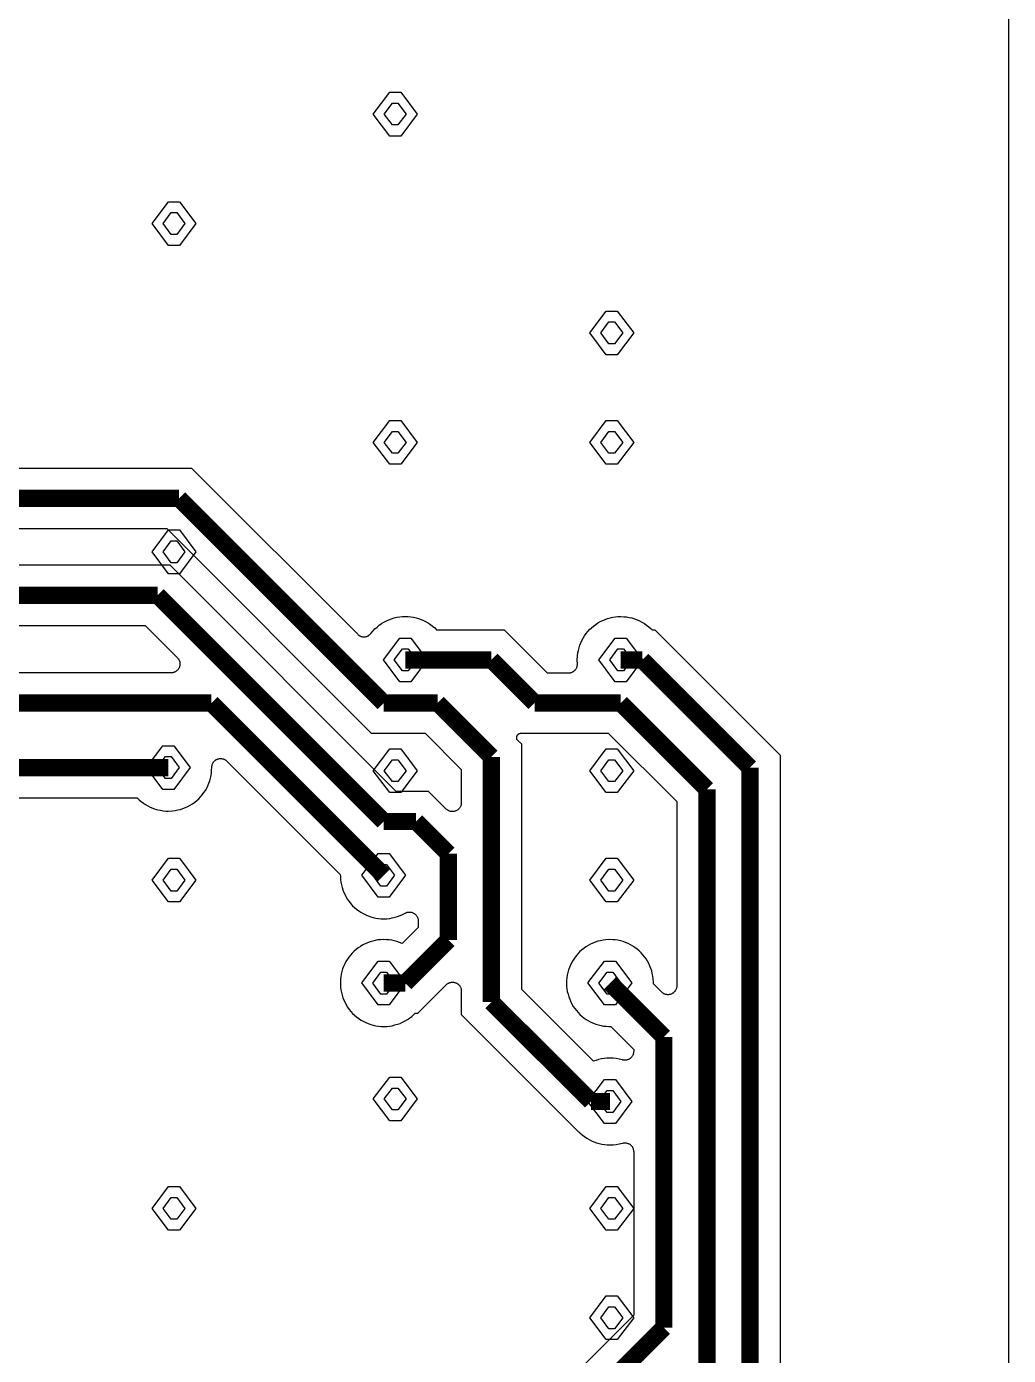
# Model space of a CAD drawing. Extents: x -0.15 to 4.85, y -1.33 to 3.4.
# Drawn here: x 4.236 to 4.685, y 1.316 to 1.923 of the extents above; entities that cross this region are included whole.
import ezdxf

# ---------------------------------------------------------------- set-up
doc = ezdxf.new("R2010")
doc.units = 0
doc.layers.get('0').update_dxf_attribs({"linetype": 'CONTINUOUS'})

msp = doc.modelspace()

# ---------------------------------------------------------------- linework, layer by layer
at = {"color": 0}
for points in [[(1.81903, 2.69688), (4.68501, 2.69688), (4.68501, 0.019677), (0.019705, 0.019677)], [(4.09528, 1.72144), (4.31181, 1.72144), (4.38771, 1.6456), (4.38788, 1.64538), (4.38808, 1.64522), (4.38831, 1.64511), (4.38851, 1.64494), (4.38874, 1.64483), (4.38896, 1.64474), (4.38917, 1.64463), (4.38944, 1.64457), (4.38965, 1.64451), (4.38993, 1.64446), (4.39015, 1.6444), (4.39042, 1.6444), (4.39069, 1.6444), (4.3909, 1.6444), (4.39118, 1.64446), (4.39144, 1.64451), (4.39167, 1.64457), (4.39189, 1.64463), (4.39215, 1.64474), (4.39238, 1.64483), (4.39258, 1.64494), (4.39281, 1.64511), (4.39303, 1.64528), (4.39318, 1.64543), (4.3934, 1.6456), (4.39357, 1.64576), (4.39372, 1.64597), (4.39471, 1.64711), (4.39557, 1.64804), (4.39656, 1.6489), (4.39753, 1.64972), (4.39856, 1.65049), (4.39964, 1.65114), (4.40078, 1.65174), (4.40197, 1.65222), (4.40317, 1.65271), (4.40442, 1.65303), (4.40561, 1.65336), (4.40692, 1.65351), (4.40817, 1.65368), (4.40946, 1.65368), (4.41076, 1.65368), (4.41201, 1.65351), (4.41321, 1.65336), (4.4144, 1.65308), (4.41554, 1.65276), (4.41674, 1.65232), (4.41782, 1.65183), (4.4189, 1.65129), (4.41999, 1.65069), (4.42096, 1.65), (4.42194, 1.64929), (4.42286, 1.64847), (4.42374, 1.64767), (4.45454, 1.64767), (4.47424, 1.62797), (4.48406, 1.62797), (4.48439, 1.62797), (4.48465, 1.62801), (4.48488, 1.62801), (4.48514, 1.62807), (4.48536, 1.62818), (4.48564, 1.62824), (4.48585, 1.62835), (4.48607, 1.62851), (4.48629, 1.62861), (4.4865, 1.62878), (4.48667, 1.62894), (4.48687, 1.62911), (4.48704, 1.62926), (4.48721, 1.62949), (4.48738, 1.62965), (4.48747, 1.62986), (4.48764, 1.63008), (4.48775, 1.63031), (4.48786, 1.63057), (4.48792, 1.63079), (4.48797, 1.63106), (4.48803, 1.63128), (4.48807, 1.63154), (4.48807, 1.63176), (4.48807, 1.63204), (4.48807, 1.63231), (4.48807, 1.63264), (4.48803, 1.63296), (4.48803, 1.63328), (4.48803, 1.63356), (4.48803, 1.63388), (4.48812, 1.63578), (4.48829, 1.63703), (4.48851, 1.63822), (4.48883, 1.63936), (4.48917, 1.64056), (4.48965, 1.64169), (4.49014, 1.64278), (4.49074, 1.64386), (4.49139, 1.64489), (4.49208, 1.64587), (4.49285, 1.64685), (4.49367, 1.64771), (4.49453, 1.64858), (4.49546, 1.64935), (4.49643, 1.6501), (4.49746, 1.65075), (4.49849, 1.65135), (4.49962, 1.65189), (4.50072, 1.65238), (4.50186, 1.65276), (4.50306, 1.65314), (4.50424, 1.65336), (4.50543, 1.65357), (4.50662, 1.65368), (4.50787, 1.65368), (4.50929, 1.65362), (4.51054, 1.65351), (4.51178, 1.65331), (4.51297, 1.65303), (4.51417, 1.65265), (4.51536, 1.65222), (4.5165, 1.65174), (4.51758, 1.65114), (4.51868, 1.65054), (4.51971, 1.64978), (4.52068, 1.64901), (4.5216, 1.64821), (4.52219, 1.64767), (4.52344, 1.64767), (4.58074, 1.59038), (4.58074, 1.12618)], [(4.08383, 1.69389), (4.30042, 1.69389), (4.39389, 1.6004), (4.41853, 1.6004), (4.43501, 1.58386), (4.43501, 1.56856), (4.43501, 1.56824), (4.43496, 1.56796), (4.43496, 1.56775), (4.4349, 1.56747), (4.43479, 1.56725), (4.43475, 1.56704), (4.43464, 1.56682), (4.43453, 1.56661), (4.43436, 1.56639), (4.43425, 1.56617), (4.4341, 1.56601), (4.43393, 1.56579), (4.43376, 1.56562), (4.43356, 1.56547), (4.43339, 1.56531), (4.43317, 1.56519), (4.43296, 1.56503), (4.43274, 1.56493), (4.43251, 1.56487), (4.43225, 1.56476), (4.43203, 1.56471), (4.43182, 1.56465), (4.43154, 1.5646), (4.43132, 1.56454), (4.43106, 1.56454), (4.43083, 1.56454), (4.43057, 1.5646), (4.43035, 1.5646), (4.43008, 1.56465), (4.42986, 1.56471), (4.42964, 1.56482), (4.42938, 1.56493), (4.42915, 1.56503), (4.42894, 1.56514), (4.42872, 1.56525), (4.42856, 1.56542), (4.42835, 1.56557), (4.42818, 1.56574), (4.4201, 1.57382), (4.40533, 1.57382), (4.30199, 1.67718), (4.09035, 1.67718)], [(4.07894, 1.64961), (4.29054, 1.64961), (4.30535, 1.63481), (4.30557, 1.63453), (4.30574, 1.63438), (4.30583, 1.63415), (4.306, 1.63393), (4.30611, 1.63372), (4.30622, 1.6335), (4.30628, 1.63328), (4.30637, 1.63307), (4.30643, 1.63279), (4.30643, 1.63258), (4.30649, 1.63231), (4.30649, 1.63208), (4.30649, 1.63182), (4.30649, 1.6316), (4.30643, 1.63133), (4.30637, 1.63111), (4.30632, 1.63085), (4.30628, 1.63062), (4.30617, 1.6304), (4.30606, 1.63019), (4.30594, 1.62997), (4.30583, 1.62975), (4.30568, 1.62954), (4.30551, 1.62938), (4.30535, 1.62917), (4.30518, 1.629), (4.30497, 1.62883), (4.30481, 1.62867), (4.30458, 1.62857), (4.30438, 1.62846), (4.30415, 1.62835), (4.30394, 1.62824), (4.30372, 1.62812), (4.30344, 1.62807), (4.30324, 1.62801), (4.30296, 1.62797), (4.30275, 1.62797), (4.30247, 1.62797), (4.07065, 1.62797)], [(4.01986, 1.57083), (4.2869, 1.57083), (4.28787, 1.56992), (4.28881, 1.56915), (4.28978, 1.5684), (4.29075, 1.56775), (4.29185, 1.56715), (4.29293, 1.56661), (4.29407, 1.56611), (4.29521, 1.56574), (4.29635, 1.56542), (4.29754, 1.56514), (4.29874, 1.56493), (4.29997, 1.56482), (4.30117, 1.56482), (4.30313, 1.56487), (4.30432, 1.56503), (4.30551, 1.56531), (4.30671, 1.56557), (4.30785, 1.56596), (4.30899, 1.56639), (4.31013, 1.56693), (4.31115, 1.56747), (4.31218, 1.56812), (4.31322, 1.56883), (4.31414, 1.56958), (4.31506, 1.57046), (4.31588, 1.57132), (4.31669, 1.57225), (4.31739, 1.57322), (4.3181, 1.57425), (4.31869, 1.57529), (4.31924, 1.57638), (4.31972, 1.57751), (4.32011, 1.57865), (4.32043, 1.57985), (4.32071, 1.58104), (4.32086, 1.58224), (4.32097, 1.58343), (4.32103, 1.58467), (4.32103, 1.58478), (4.32103, 1.58517), (4.32108, 1.58538), (4.32114, 1.58565), (4.32119, 1.58586), (4.32125, 1.58614), (4.32136, 1.58635), (4.32146, 1.58657), (4.32157, 1.58679), (4.32168, 1.587), (4.32185, 1.58722), (4.32194, 1.58739), (4.32211, 1.5876), (4.32233, 1.58776), (4.3225, 1.58793), (4.32271, 1.58804), (4.32288, 1.58819), (4.3231, 1.58831), (4.32331, 1.58842), (4.32358, 1.58853), (4.32379, 1.58864), (4.32401, 1.58868), (4.32428, 1.58874), (4.3245, 1.58879), (4.32478, 1.58879), (4.32499, 1.58879), (4.32526, 1.58879), (4.32547, 1.58879), (4.32575, 1.58874), (4.32597, 1.58868), (4.32618, 1.58864), (4.32646, 1.58858), (4.32667, 1.58847), (4.32689, 1.58836), (4.32711, 1.58825), (4.32732, 1.58814), (4.32749, 1.58799), (4.32771, 1.58782), (4.32786, 1.58765), (4.37974, 1.53579), (4.37979, 1.53497), (4.37983, 1.53351), (4.38, 1.53226), (4.38022, 1.53107), (4.38054, 1.52993), (4.38093, 1.52874), (4.38136, 1.5276), (4.3819, 1.52651), (4.38244, 1.52543), (4.3831, 1.5244), (4.38381, 1.52342), (4.38456, 1.52244), (4.38538, 1.52157), (4.38629, 1.52071), (4.38722, 1.51994), (4.38819, 1.51919), (4.38917, 1.51854), (4.39025, 1.51794), (4.39135, 1.5174), (4.39249, 1.5169), (4.39363, 1.51653), (4.39476, 1.51621), (4.39596, 1.51593), (4.39719, 1.51572), (4.39839, 1.51561), (4.39958, 1.51561), (4.40106, 1.51561), (4.40231, 1.51576), (4.4035, 1.51599), (4.40474, 1.51626), (4.40593, 1.51664), (4.40707, 1.51707), (4.40821, 1.51756), (4.40935, 1.51815), (4.40963, 1.51826), (4.40985, 1.51837), (4.41006, 1.51843), (4.41033, 1.51854), (4.41054, 1.5186), (4.41082, 1.51864), (4.41108, 1.51864), (4.41131, 1.51864), (4.41158, 1.51864), (4.41185, 1.51864), (4.41207, 1.5186), (4.41233, 1.51854), (4.41256, 1.51849), (4.41282, 1.51837), (4.41304, 1.51826), (4.41326, 1.51815), (4.41347, 1.51806), (4.41369, 1.51789), (4.41392, 1.51772), (4.41407, 1.51756), (4.41424, 1.5174), (4.4144, 1.51718), (4.41456, 1.51701), (4.41472, 1.51681), (4.41483, 1.51658), (4.41494, 1.51636), (4.41506, 1.5161), (4.41515, 1.51587), (4.41521, 1.51567), (4.41526, 1.51539), (4.41532, 1.51512), (4.41532, 1.5149), (4.41532, 1.51463), (4.41532, 1.5116), (4.408, 1.50426), (4.40675, 1.50475), (4.40561, 1.50514), (4.40442, 1.50546), (4.40322, 1.50574), (4.40203, 1.5059), (4.40083, 1.506), (4.39958, 1.50606), (4.39813, 1.506), (4.39693, 1.5059), (4.39574, 1.50568), (4.39454, 1.5054), (4.3934, 1.50508), (4.39221, 1.50465), (4.39113, 1.50417), (4.39004, 1.50361), (4.38901, 1.50297), (4.38797, 1.50232), (4.387, 1.50156), (4.38608, 1.50074), (4.38521, 1.49993), (4.3844, 1.499), (4.38364, 1.49803), (4.38299, 1.49706), (4.38233, 1.49603), (4.38179, 1.49493), (4.38125, 1.49379), (4.38082, 1.49265), (4.38049, 1.49151), (4.38017, 1.49032), (4.37994, 1.48913), (4.37983, 1.48794), (4.37979, 1.48669), (4.37979, 1.4855), (4.37983, 1.48425), (4.38, 1.48306), (4.38022, 1.48186), (4.38054, 1.48067), (4.38093, 1.47953), (4.38136, 1.47839), (4.3819, 1.47731), (4.38244, 1.47622), (4.3831, 1.47519), (4.38381, 1.47421), (4.38456, 1.47324), (4.38538, 1.47236), (4.38629, 1.4715), (4.38722, 1.47074), (4.38819, 1.46999), (4.38917, 1.46933), (4.39025, 1.46874), (4.39135, 1.46819), (4.39249, 1.46771), (4.39363, 1.46732), (4.39476, 1.46694), (4.39596, 1.46672), (4.39719, 1.46651), (4.39839, 1.4664), (4.39958, 1.46635), (4.401, 1.4664), (4.40225, 1.46656), (4.4035, 1.46672), (4.40469, 1.46706), (4.40587, 1.46738), (4.40707, 1.46781), (4.40821, 1.46835), (4.40931, 1.46889), (4.41039, 1.46954), (4.41142, 1.47025), (4.41239, 1.47101), (4.41332, 1.47187), (4.41392, 1.47242), (4.41515, 1.47242), (4.42818, 1.48544), (4.42844, 1.48565), (4.42861, 1.48582), (4.42883, 1.48599), (4.42904, 1.4861), (4.42926, 1.48621), (4.42949, 1.48631), (4.42969, 1.48642), (4.42997, 1.48647), (4.43018, 1.48653), (4.4304, 1.48658), (4.43068, 1.48658), (4.43089, 1.48664), (4.43117, 1.48664), (4.43143, 1.48658), (4.43165, 1.48658), (4.43188, 1.48653), (4.43214, 1.48647), (4.43236, 1.48636), (4.43257, 1.48631), (4.43285, 1.48621), (4.43306, 1.4861), (4.43322, 1.48593), (4.43344, 1.48582), (4.43365, 1.48565), (4.43382, 1.4855), (4.43399, 1.48528), (4.43415, 1.48511), (4.43431, 1.4849), (4.43442, 1.48474), (4.43453, 1.48451), (4.43469, 1.48431), (4.43475, 1.48403), (4.43485, 1.48382), (4.4349, 1.4836), (4.43496, 1.48333), (4.43501, 1.48311), (4.43501, 1.48283), (4.43501, 1.48263), (4.43501, 1.47182), (4.48857, 1.41828), (4.48867, 1.41828), (4.48921, 1.41774), (4.49031, 1.41681), (4.49128, 1.41606), (4.49231, 1.41535), (4.49339, 1.41469), (4.49447, 1.41415), (4.49561, 1.41361), (4.49681, 1.41324), (4.498, 1.41285), (4.49925, 1.41258), (4.50044, 1.41242), (4.50169, 1.41225), (4.50294, 1.41225), (4.5044, 1.41231), (4.50582, 1.41242), (4.50722, 1.41269), (4.50864, 1.41307), (4.5089, 1.41313), (4.50918, 1.41318), (4.5094, 1.41324), (4.50967, 1.41324), (4.50989, 1.41324), (4.51015, 1.41318), (4.51038, 1.41318), (4.51064, 1.41313), (4.51086, 1.41307), (4.51114, 1.41296), (4.51135, 1.4129), (4.51157, 1.41279), (4.51178, 1.41269), (4.512, 1.41253), (4.51217, 1.41242), (4.51237, 1.41225), (4.51254, 1.4121), (4.51271, 1.41193), (4.51288, 1.41171), (4.51303, 1.4115), (4.51319, 1.41133), (4.51331, 1.41111), (4.51342, 1.4109), (4.51351, 1.41063), (4.51357, 1.41042), (4.51362, 1.41019), (4.51368, 1.40992), (4.51374, 1.40971), (4.51374, 1.40943), (4.51379, 1.40922), (4.51379, 1.33446), (4.37567, 1.19633)]]:
    msp.add_lwpolyline(points, dxfattribs=at)
for points in [[(4.40485, 1.89326), (4.40735, 1.89326), (4.41483, 1.88328), (4.40735, 1.87325), (4.40485, 1.87325), (4.40231, 1.87325), (4.39482, 1.88328), (4.40231, 1.89326), (4.40485, 1.89326)], [(4.30378, 1.84325), (4.30628, 1.84325), (4.31376, 1.83326), (4.30628, 1.82328), (4.30378, 1.82328), (4.30128, 1.82328), (4.29379, 1.83326), (4.30128, 1.84325), (4.30378, 1.84325)], [(4.50381, 1.79328), (4.50631, 1.79328), (4.51379, 1.78329), (4.50631, 1.77326), (4.50381, 1.77326), (4.50126, 1.77326), (4.49378, 1.78329), (4.50126, 1.79328), (4.50381, 1.79328)], [(4.40485, 1.74325), (4.40735, 1.74325), (4.41483, 1.73328), (4.40735, 1.72329), (4.40485, 1.72329), (4.40231, 1.72329), (4.39482, 1.73328), (4.40231, 1.74325), (4.40485, 1.74325)], [(4.50381, 1.74325), (4.50631, 1.74325), (4.51379, 1.73328), (4.50631, 1.72329), (4.50381, 1.72329), (4.50126, 1.72329), (4.49378, 1.73328), (4.50126, 1.74325), (4.50381, 1.74325)], [(4.30378, 1.69329), (4.30628, 1.69329), (4.31376, 1.68331), (4.30628, 1.67326), (4.30378, 1.67326), (4.30128, 1.67326), (4.29379, 1.68331), (4.30128, 1.69329), (4.30378, 1.69329)], [(4.40946, 1.64386), (4.41196, 1.64386), (4.41944, 1.63388), (4.41196, 1.62385), (4.40946, 1.62385), (4.40692, 1.62385), (4.39943, 1.63388), (4.40692, 1.64386), (4.40946, 1.64386)], [(4.50787, 1.64386), (4.51038, 1.64386), (4.51786, 1.63388), (4.51038, 1.62385), (4.50787, 1.62385), (4.50533, 1.62385), (4.49785, 1.63388), (4.50533, 1.64386), (4.50787, 1.64386)], [(4.46236, 1.6004), (4.50218, 1.6004), (4.53343, 1.5691), (4.53343, 1.4849), (4.53343, 1.48457), (4.53343, 1.48431), (4.53338, 1.48408), (4.53332, 1.48382), (4.53321, 1.4836), (4.53317, 1.48338), (4.53306, 1.48317), (4.53294, 1.48294), (4.53278, 1.48274), (4.53267, 1.48251), (4.53251, 1.48235), (4.53235, 1.48214), (4.53218, 1.48197), (4.53197, 1.48181), (4.53181, 1.48164), (4.53158, 1.48154), (4.53138, 1.48137), (4.53115, 1.48126), (4.53093, 1.48121), (4.53072, 1.4811), (4.53044, 1.48104), (4.53024, 1.481), (4.52996, 1.48094), (4.52974, 1.48089), (4.52947, 1.48089), (4.52925, 1.48089), (4.52899, 1.48094), (4.52876, 1.48094), (4.5285, 1.481), (4.52828, 1.48104), (4.52806, 1.48115), (4.52779, 1.48126), (4.52757, 1.48137), (4.52736, 1.48149), (4.52719, 1.4816), (4.52697, 1.48175), (4.52676, 1.48192), (4.5266, 1.48208), (4.52279, 1.48588), (4.52279, 1.48664), (4.52269, 1.48815), (4.52253, 1.48935), (4.52231, 1.49054), (4.52204, 1.49174), (4.52165, 1.49293), (4.52122, 1.49401), (4.52068, 1.49515), (4.52008, 1.49618), (4.51943, 1.49726), (4.51872, 1.49825), (4.51797, 1.49917), (4.51715, 1.5001), (4.51629, 1.5009), (4.51536, 1.50172), (4.51439, 1.50243), (4.51336, 1.50312), (4.51233, 1.50372), (4.51124, 1.50426), (4.5101, 1.50475), (4.50896, 1.50514), (4.50776, 1.50546), (4.50657, 1.50574), (4.50539, 1.5059), (4.50419, 1.506), (4.50294, 1.50606), (4.50099, 1.50594), (4.49979, 1.50585), (4.4986, 1.50557), (4.4974, 1.50531), (4.49626, 1.50492), (4.49512, 1.50449), (4.49404, 1.50394), (4.49296, 1.50335), (4.49193, 1.50275), (4.49094, 1.50204), (4.48997, 1.50124), (4.48911, 1.50042), (4.48824, 1.49954), (4.48747, 1.49863), (4.48672, 1.49765), (4.48607, 1.49663), (4.48547, 1.49558), (4.48493, 1.4945), (4.48444, 1.49336), (4.484, 1.49222), (4.48368, 1.49103), (4.48346, 1.48983), (4.48325, 1.48864), (4.48314, 1.48744), (4.48308, 1.48621), (4.48314, 1.48474), (4.48331, 1.48354), (4.48346, 1.48229), (4.48379, 1.48115), (4.48411, 1.47996), (4.48456, 1.47882), (4.48504, 1.47768), (4.48558, 1.4766), (4.48618, 1.47557), (4.48687, 1.4746), (4.48764, 1.47361), (4.48846, 1.47269), (4.48926, 1.47182), (4.49019, 1.47101), (4.49117, 1.47025), (4.49214, 1.46954), (4.49318, 1.46894), (4.49426, 1.46835), (4.4954, 1.46786), (4.49654, 1.46743), (4.49768, 1.46711), (4.49888, 1.46678), (4.50007, 1.46656), (4.50126, 1.46646), (4.5025, 1.4664), (4.50332, 1.46635), (4.51379, 1.45587), (4.51379, 1.45496), (4.51374, 1.45463), (4.51374, 1.4544), (4.51368, 1.45414), (4.51362, 1.45392), (4.51357, 1.45365), (4.51347, 1.45343), (4.51336, 1.45322), (4.51325, 1.453), (4.51314, 1.45278), (4.51297, 1.45257), (4.51282, 1.4524), (4.51265, 1.45218), (4.51249, 1.45203), (4.51233, 1.45186), (4.51211, 1.45169), (4.51189, 1.45158), (4.51174, 1.45149), (4.51151, 1.45132), (4.51124, 1.45126), (4.51103, 1.45115), (4.51081, 1.4511), (4.51054, 1.45104), (4.51032, 1.45099), (4.51004, 1.45093), (4.50983, 1.45093), (4.50956, 1.45093), (4.50935, 1.45099), (4.50907, 1.45099), (4.50886, 1.45104), (4.50864, 1.4511), (4.50722, 1.45149), (4.50582, 1.45175), (4.5044, 1.45186), (4.50294, 1.45192), (4.50158, 1.45186), (4.50028, 1.45175), (4.49903, 1.45153), (4.49779, 1.45126), (4.4966, 1.45089), (4.4954, 1.4505), (4.46262, 1.48328), (4.46262, 1.59531), (4.46094, 1.59693), (4.46079, 1.5971), (4.46074, 1.59721), (4.46068, 1.59726), (4.46057, 1.59736), (4.46051, 1.59747), (4.46046, 1.59758), (4.46046, 1.59775), (4.4604, 1.59786), (4.46035, 1.59796), (4.46035, 1.59807), (4.46035, 1.59818), (4.46035, 1.59835), (4.46035, 1.59846), (4.46035, 1.59856), (4.46035, 1.59872), (4.4604, 1.59883), (4.4604, 1.59894), (4.46046, 1.59906), (4.46051, 1.59915), (4.46057, 1.59926), (4.46063, 1.59937), (4.46068, 1.59949), (4.46074, 1.5996), (4.46083, 1.59969), (4.46089, 1.59975), (4.461, 1.59986), (4.46111, 1.59997), (4.46117, 1.60003), (4.46128, 1.60008), (4.46139, 1.60014), (4.46149, 1.60019), (4.4616, 1.60024), (4.46176, 1.60029), (4.46188, 1.60029), (4.46199, 1.60035), (4.46208, 1.60035), (4.46225, 1.60035), (4.46236, 1.6004)], [(4.30117, 1.59465), (4.30367, 1.59465), (4.31115, 1.58467), (4.30367, 1.57464), (4.30117, 1.57464), (4.29863, 1.57464), (4.29114, 1.58467), (4.29863, 1.59465), (4.30117, 1.59465)], [(4.40485, 1.59325), (4.40735, 1.59325), (4.41483, 1.58326), (4.40735, 1.57328), (4.40485, 1.57328), (4.40231, 1.57328), (4.39482, 1.58326), (4.40231, 1.59325), (4.40485, 1.59325)], [(4.50381, 1.59325), (4.50631, 1.59325), (4.51379, 1.58326), (4.50631, 1.57328), (4.50381, 1.57328), (4.50126, 1.57328), (4.49378, 1.58326), (4.50126, 1.59325), (4.50381, 1.59325)], [(4.30378, 1.54328), (4.30628, 1.54328), (4.31376, 1.53329), (4.30628, 1.52326), (4.30378, 1.52326), (4.30128, 1.52326), (4.29379, 1.53329), (4.30128, 1.54328), (4.30378, 1.54328)], [(4.39958, 1.54544), (4.40208, 1.54544), (4.40957, 1.53546), (4.40208, 1.52543), (4.39958, 1.52543), (4.3971, 1.52543), (4.38961, 1.53546), (4.3971, 1.54544), (4.39958, 1.54544)], [(4.50381, 1.54328), (4.50631, 1.54328), (4.51379, 1.53329), (4.50631, 1.52326), (4.50381, 1.52326), (4.50126, 1.52326), (4.49378, 1.53329), (4.50126, 1.54328), (4.50381, 1.54328)], [(4.39958, 1.49624), (4.40208, 1.49624), (4.40957, 1.48625), (4.40208, 1.47622), (4.39958, 1.47622), (4.3971, 1.47622), (4.38961, 1.48625), (4.3971, 1.49624), (4.39958, 1.49624)], [(4.50294, 1.49624), (4.50543, 1.49624), (4.51292, 1.48625), (4.50543, 1.47622), (4.50294, 1.47622), (4.50039, 1.47622), (4.4929, 1.48625), (4.50039, 1.49624), (4.50294, 1.49624)], [(4.40485, 1.44329), (4.40735, 1.44329), (4.41483, 1.43331), (4.40735, 1.42326), (4.40485, 1.42326), (4.40231, 1.42326), (4.39482, 1.43331), (4.40231, 1.44329), (4.40485, 1.44329)], [(4.50294, 1.4421), (4.50543, 1.4421), (4.51292, 1.43211), (4.50543, 1.42207), (4.50294, 1.42207), (4.50039, 1.42207), (4.4929, 1.43211), (4.50039, 1.4421), (4.50294, 1.4421)], [(4.30378, 1.39326), (4.30628, 1.39326), (4.31376, 1.38328), (4.30628, 1.37325), (4.30378, 1.37325), (4.30128, 1.37325), (4.29379, 1.38328), (4.30128, 1.39326), (4.30378, 1.39326)], [(4.50381, 1.39326), (4.50631, 1.39326), (4.51379, 1.38328), (4.50631, 1.37325), (4.50381, 1.37325), (4.50126, 1.37325), (4.49378, 1.38328), (4.50126, 1.39326), (4.50381, 1.39326)], [(4.50381, 1.34324), (4.50631, 1.34324), (4.51379, 1.33326), (4.50631, 1.32328), (4.50381, 1.32328), (4.50126, 1.32328), (4.49378, 1.33326), (4.50126, 1.34324), (4.50381, 1.34324)]]:
    msp.add_lwpolyline(points, close=True, dxfattribs=at)
at = {"color": 7}
for points in [[(4.40485, 1.88828), (4.4061, 1.88828), (4.40985, 1.88328), (4.4061, 1.87829), (4.40485, 1.87829), (4.40354, 1.87829), (4.39981, 1.88328), (4.40354, 1.88828), (4.40485, 1.88828)], [(4.30378, 1.83825), (4.30503, 1.83825), (4.30876, 1.83326), (4.30503, 1.82826), (4.30378, 1.82826), (4.30253, 1.82826), (4.29879, 1.83326), (4.30253, 1.83825), (4.30378, 1.83825)], [(4.50381, 1.78829), (4.50506, 1.78829), (4.50881, 1.78329), (4.50506, 1.77825), (4.50381, 1.77825), (4.5025, 1.77825), (4.49876, 1.78329), (4.5025, 1.78829), (4.50381, 1.78829)], [(4.40485, 1.73826), (4.4061, 1.73826), (4.40985, 1.73328), (4.4061, 1.72828), (4.40485, 1.72828), (4.40354, 1.72828), (4.39981, 1.73328), (4.40354, 1.73826), (4.40485, 1.73826)], [(4.50381, 1.73826), (4.50506, 1.73826), (4.50881, 1.73328), (4.50506, 1.72828), (4.50381, 1.72828), (4.5025, 1.72828), (4.49876, 1.73328), (4.5025, 1.73826), (4.50381, 1.73826)], [(4.30378, 1.68824), (4.30503, 1.68824), (4.30876, 1.68325), (4.30503, 1.67826), (4.30378, 1.67826), (4.30253, 1.67826), (4.29879, 1.68325), (4.30253, 1.68824), (4.30378, 1.68824)], [(4.40946, 1.63888), (4.41071, 1.63888), (4.41446, 1.63388), (4.41071, 1.62883), (4.40946, 1.62883), (4.40817, 1.62883), (4.40442, 1.63388), (4.40817, 1.63888), (4.40946, 1.63888)], [(4.50787, 1.63888), (4.50913, 1.63888), (4.51288, 1.63388), (4.50913, 1.62883), (4.50787, 1.62883), (4.50657, 1.62883), (4.50283, 1.63388), (4.50657, 1.63888), (4.50787, 1.63888)], [(4.30117, 1.58967), (4.30242, 1.58967), (4.30617, 1.58467), (4.30242, 1.57963), (4.30117, 1.57963), (4.29988, 1.57963), (4.29613, 1.58467), (4.29988, 1.58967), (4.30117, 1.58967)], [(4.40485, 1.58825), (4.4061, 1.58825), (4.40985, 1.58326), (4.4061, 1.57826), (4.40485, 1.57826), (4.40354, 1.57826), (4.39981, 1.58326), (4.40354, 1.58825), (4.40485, 1.58825)], [(4.50381, 1.58825), (4.50506, 1.58825), (4.50881, 1.58326), (4.50506, 1.57826), (4.50381, 1.57826), (4.5025, 1.57826), (4.49876, 1.58326), (4.5025, 1.58825), (4.50381, 1.58825)], [(4.30378, 1.53829), (4.30503, 1.53829), (4.30876, 1.53329), (4.30503, 1.52825), (4.30378, 1.52825), (4.30253, 1.52825), (4.29879, 1.53329), (4.30253, 1.53829), (4.30378, 1.53829)], [(4.39958, 1.54046), (4.40083, 1.54046), (4.40458, 1.53546), (4.40083, 1.53042), (4.39958, 1.53042), (4.39829, 1.53042), (4.39454, 1.53546), (4.39829, 1.54046), (4.39958, 1.54046)], [(4.50381, 1.53829), (4.50506, 1.53829), (4.50881, 1.53329), (4.50506, 1.52825), (4.50381, 1.52825), (4.5025, 1.52825), (4.49876, 1.53329), (4.5025, 1.53829), (4.50381, 1.53829)], [(4.39958, 1.49119), (4.40083, 1.49119), (4.40458, 1.48621), (4.40083, 1.48121), (4.39958, 1.48121), (4.39829, 1.48121), (4.39454, 1.48621), (4.39829, 1.49119), (4.39958, 1.49119)], [(4.50294, 1.49119), (4.50419, 1.49119), (4.50793, 1.48621), (4.50419, 1.48121), (4.50294, 1.48121), (4.50164, 1.48121), (4.49789, 1.48621), (4.50164, 1.49119), (4.50294, 1.49119)], [(4.40485, 1.43824), (4.4061, 1.43824), (4.40985, 1.43325), (4.4061, 1.42826), (4.40485, 1.42826), (4.40354, 1.42826), (4.39981, 1.43325), (4.40354, 1.43824), (4.40485, 1.43824)], [(4.50294, 1.4371), (4.50419, 1.4371), (4.50793, 1.43211), (4.50419, 1.42707), (4.50294, 1.42707), (4.50164, 1.42707), (4.49789, 1.43211), (4.50164, 1.4371), (4.50294, 1.4371)], [(4.30378, 1.38828), (4.30503, 1.38828), (4.30876, 1.38328), (4.30503, 1.37829), (4.30378, 1.37829), (4.30253, 1.37829), (4.29879, 1.38328), (4.30253, 1.38828), (4.30378, 1.38828)], [(4.50381, 1.38828), (4.50506, 1.38828), (4.50881, 1.38328), (4.50506, 1.37829), (4.50381, 1.37829), (4.5025, 1.37829), (4.49876, 1.38328), (4.5025, 1.38828), (4.50381, 1.38828)], [(4.50381, 1.33825), (4.50506, 1.33825), (4.50881, 1.33326), (4.50506, 1.32827), (4.50381, 1.32827), (4.5025, 1.32827), (4.49876, 1.33326), (4.5025, 1.33825), (4.50381, 1.33825)]]:
    msp.add_lwpolyline(points, close=True, dxfattribs=at)
at = {"color": 0, "const_width": 0.007874}
for points in [[(4.30611, 1.70767), (4.08958, 1.70767)], [(4.39958, 1.61418), (4.30611, 1.70767)], [(4.29624, 1.66339), (4.08465, 1.66339)], [(4.39958, 1.56004), (4.29624, 1.66339)], [(4.40946, 1.63388), (4.44879, 1.63388)], [(4.44879, 1.63388), (4.46849, 1.61418)], [(4.50787, 1.63388), (4.51769, 1.63388)], [(4.51769, 1.63388), (4.5669, 1.58467)], [(4.32086, 1.61418), (4.06496, 1.61418)], [(4.39958, 1.53542), (4.32086, 1.61418)], [(4.42422, 1.61418), (4.39958, 1.61418)], [(4.44879, 1.58956), (4.42422, 1.61418)], [(4.46849, 1.61418), (4.50787, 1.61418)], [(4.50787, 1.61418), (4.54726, 1.57479)], [(4.44879, 1.47757), (4.44879, 1.58956)], [(4.02557, 1.58467), (4.30117, 1.58467)], [(4.5669, 1.58467), (4.5669, 1.13187)], [(4.54726, 1.57479), (4.54726, 1.14175)], [(4.41435, 1.56004), (4.39958, 1.56004)], [(4.42915, 1.54528), (4.41435, 1.56004)], [(4.42915, 1.5059), (4.42915, 1.54528)], [(4.40946, 1.48621), (4.42915, 1.5059)], [(4.39958, 1.48621), (4.40946, 1.48621)], [(4.52757, 1.46163), (4.50294, 1.48621)], [(4.49432, 1.43211), (4.44879, 1.47757)], [(4.52757, 1.32876), (4.52757, 1.46163)], [(4.50294, 1.43211), (4.49432, 1.43211)], [(4.30117, 1.10236), (4.52757, 1.32876)]]:
    msp.add_lwpolyline(points, dxfattribs=at)

doc.saveas('drawing.dxf')
